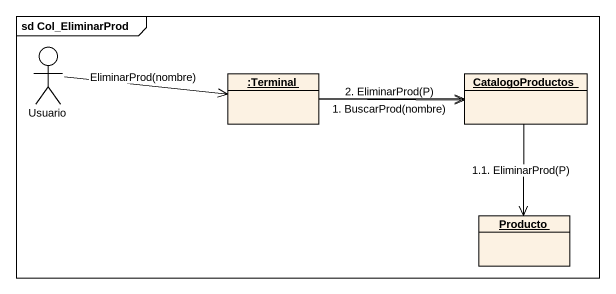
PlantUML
@startuml
mainframe sd Col_EliminarProd
allowmixing
hide circle
hide empty members
actor Usuario
object ":Terminal" as Terminal
object CatalogoProductos
object Producto
Usuario -right-> Terminal : EliminarProd(nombre)
Terminal -right-> CatalogoProductos : 2. EliminarProd(P)
Terminal -right-> CatalogoProductos : 1. BuscarProd(nombre)
CatalogoProductos --> Producto : 1.1. EliminarProd(P)
@enduml
